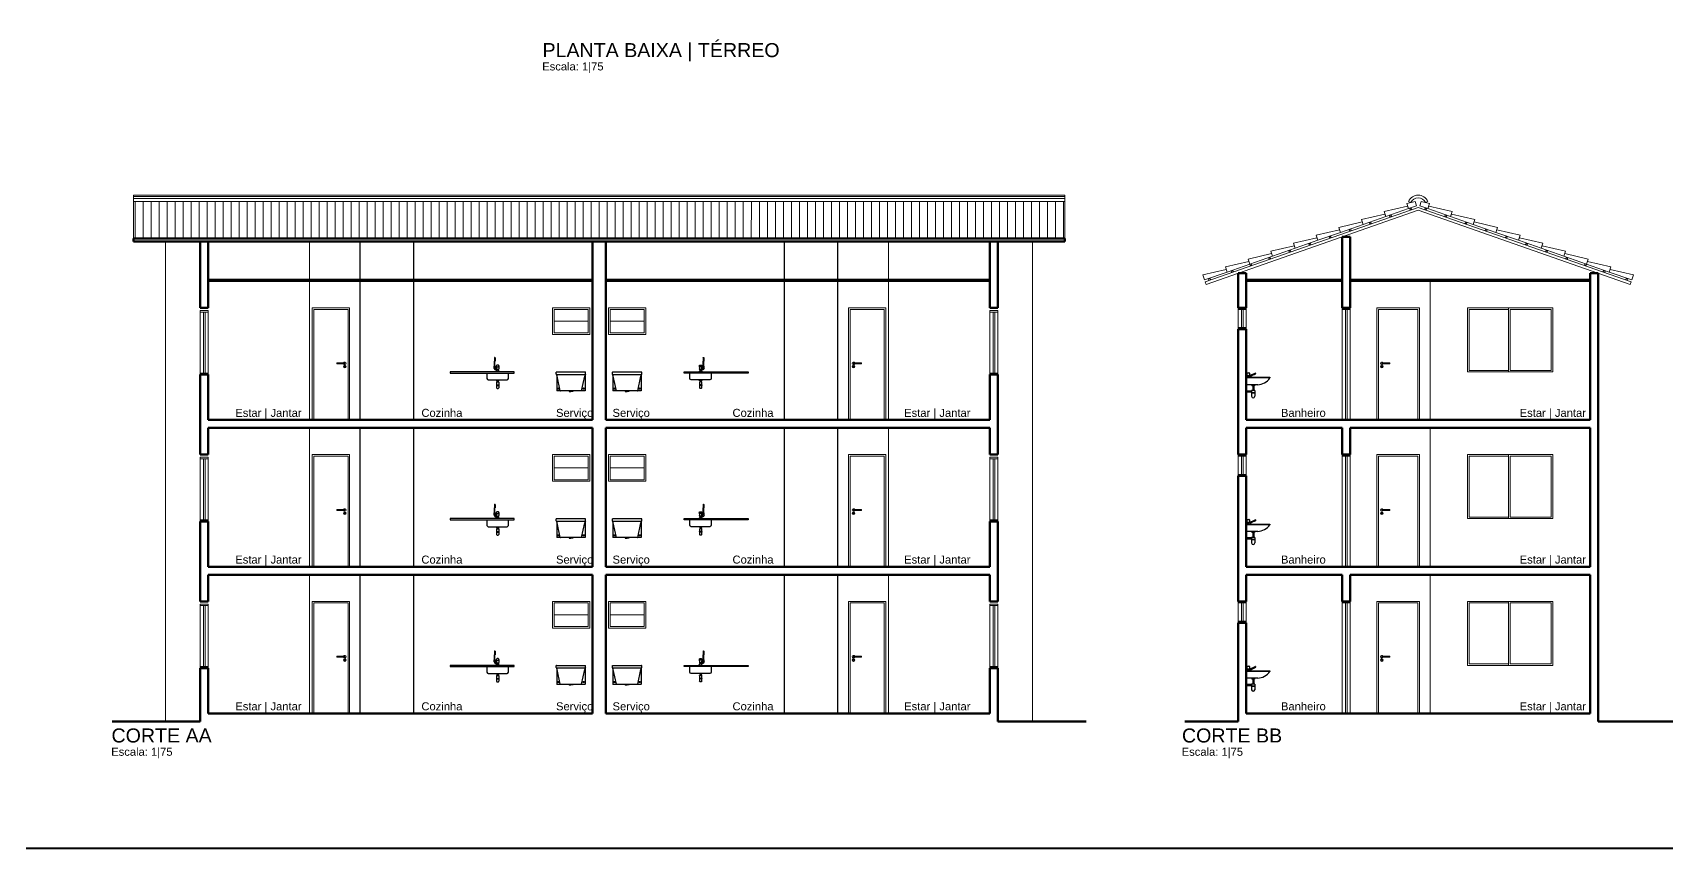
# Model space of a CAD drawing. Header units: inches. Extents: x 179598 to 179981, y 9195975 to 9196075.
# Drawn here: x 179628.18 to 179658.79, y 9196006.6 to 9196021.89 of the extents above; entities that cross this region are included whole.
import ezdxf

# ---------------------------------------------------------------- set-up
doc = ezdxf.new("R2010")
doc.units = ezdxf.units.IN
doc.header["$LTSCALE"] = 0.05
doc.header["$MEASUREMENT"] = 0
for name, color, linetype, lineweight in [('ESQUADRIA', 7, 'Continuous', 5), ('HACHURA', 7, 'Continuous', 0), ('PAREDE', 7, 'Continuous', 50), ('TELHADO', 7, 'Continuous', 5)]:
    doc.layers.add(name, color=color, linetype=linetype, lineweight=lineweight)
doc.layers.add('LAYOUT_A. MOLHADAS', color=7, linetype='Continuous')
doc.layers.add('TEXTO', color=250, linetype='Continuous')
doc.styles.add('R_140_1-75', font='swissl.ttf', dxfattribs={"height": 0.263})
doc.styles.add('R_60_1-100', font='swissl.ttf', dxfattribs={"height": 0.15})
doc.styles.add('R_80_1-75', font='swissl.ttf', dxfattribs={"height": 0.15})

# ---------------------------------------------------------------- blocks, each defined once
blk = doc.blocks.new('A$C4EAF2C15')
at = {"layer": 'ESQUADRIA'}
for points in [[(0.15, 1.2), (0.15, 1.17), (0, 1.17), (0, 1.2)], [(0.15, 0.03), (0.15, 1.17), (0, 1.17), (0, 0.03)], [(0.092, 1.17), (0.092, 0.03), (0.062, 0.03), (0.062, 1.17)], [(0.15, 0.03), (0.15, 0), (0, 0), (0, 0.03)]]:
    blk.add_lwpolyline(points, close=True, dxfattribs=at)
blk = doc.blocks.new('A$C029C5CC4')
at = {"layer": 'ESQUADRIA'}
for p, q in [((0, 0.097), (0, 0.077)), ((0.15, 0.097), (0, 0.097)), ((0.15, 0.077), (0, 0.077)), ((0.15, 0.097), (0.15, 0.077))]:
    blk.add_line(p, q, dxfattribs=at)
for radius in [0.0245, 0.00677]:
    blk.add_circle((0.15, 0.025), radius, dxfattribs=at)
blk.add_arc((0.15, 0.087), 0.0245, 204.0895, 155.9105, dxfattribs=at)
blk = doc.blocks.new('A$C2AD73E0D')
at = {"layer": 'LAYOUT_A. MOLHADAS'}
for p, q in [((0, 0.325), (0, 0.361)), ((0.005, 0.366), (0.545, 0.366)), ((0.005, 0.32), (0.545, 0.32)), ((0.007, 0.314), (0.007, 0.015)), ((0.543, 0.314), (0.543, 0.015)), ((0.55, 0.325), (0.55, 0.361)), ((0.538, 0.01), (0.012, 0.01)), ((0.075, 0.014), (0.017, 0.287)), ((0.022, 0.054), (0.055, 0.054)), ((0.038, 0.07), (0.038, 0.037)), ((0.243, 0), (0.236, 0.01)), ((0.243, 0), (0.275, 0)), ((0.307, 0), (0.275, 0)), ((0.307, 0), (0.314, 0.01)), ((0.475, 0.014), (0.533, 0.287)), ((0.528, 0.054), (0.495, 0.054)), ((0.512, 0.07), (0.512, 0.037))]:
    blk.add_line(p, q, dxfattribs=at)
for centre in [(0.038, 0.054), (0.512, 0.054)]:
    blk.add_circle(centre, 0.0111, dxfattribs=at)
for centre, radius, start, end in [((0.005, 0.361), 0.00487, 90, 180), ((0.005, 0.325), 0.00487, 180, 270), ((-0.066, 0.27), 0.085, 11.9647, 37.8922), ((0.616, 0.27), 0.085, 142.1078, 168.0353), ((0.545, 0.361), 0.00487, 0, 90), ((0.545, 0.325), 0.00487, 270, 0), ((0.012, 0.015), 0.00487, 180, 270), ((0.08, 0.015), 0.00487, 191.9647, 270), ((0.47, 0.015), 0.00487, 270, 348.0353), ((0.538, 0.015), 0.00487, 270, 0)]:
    blk.add_arc(centre, radius, start, end, dxfattribs=at)
blk = doc.blocks.new('A$C2C325325')
at = {"layer": 'LAYOUT_A. MOLHADAS'}
for p, q in [((0.823, 0.38), (0.825, 0.415)), ((0.823, 0.38), (0.847, 0.38)), ((0.825, 0.415), (0.845, 0.415)), ((0.825, 0.374), (0.825, 0.38)), ((0.829, 0.572), (0.829, 0.518)), ((0.829, 0.518), (0.841, 0.518)), ((0.829, 0.515), (0.829, 0.508)), ((0.829, 0.515), (0.841, 0.515)), ((0.829, 0.508), (0.841, 0.508)), ((0.83, 0.415), (0.83, 0.508)), ((0.84, 0.415), (0.84, 0.508)), ((0.841, 0.572), (0.841, 0.518)), ((0.841, 0.515), (0.841, 0.508)), ((0.847, 0.38), (0.845, 0.415)), ((0.855, 0.308), (0.875, 0.328)), ((0.86, 0.365), (0.87, 0.365)), ((0.86, 0.345), (0.866, 0.345)), ((0.865, 0.421), (0.87, 0.365)), ((0.875, 0.344), (0.875, 0.328)), ((0.875, 0.328), (0.906, 0.328)), ((0.906, 0.35), (0.906, 0.328)), ((0.926, 0.308), (0.906, 0.328)), ((0.915, 0.421), (0.91, 0.365)), ((0.69, 0.288), (0.69, 0.183)), ((0.715, 0.158), (1.065, 0.158)), ((0.86, 0.158), (0.92, 0.158)), ((0.861, 0.15), (0.861, 0.158)), ((0.861, 0.15), (0.919, 0.15)), ((0.867, 0.064), (0.867, 0.056)), ((0.868, 0.065), (0.911, 0.065)), ((0.868, 0.055), (0.911, 0.055)), ((0.87, 0.115), (0.87, 0.065)), ((0.87, 0.055), (0.87, 0.01)), ((0.875, 0.15), (0.875, 0.145)), ((0.875, 0.145), (0.905, 0.145)), ((0.875, 0.125), (0.905, 0.125)), ((0.875, 0.125), (0.875, 0.12)), ((0.875, 0.12), (0.905, 0.12)), ((0.88, 0.145), (0.88, 0.125)), ((0.9, 0.145), (0.9, 0.125)), ((0.905, 0.15), (0.905, 0.145)), ((0.905, 0.125), (0.905, 0.12)), ((0.91, 0.115), (0.91, 0.065)), ((0.91, 0.055), (0.91, 0.01)), ((0.912, 0.064), (0.912, 0.056)), ((0.919, 0.15), (0.919, 0.158)), ((1.09, 0.183), (1.09, 0.288)), ((0.88, 0), (0.9, 0))]:
    blk.add_line(p, q, dxfattribs=at)
for points in [[(0, 0.308), (0, 0.288), (1.2, 0.288), (1.2, 0.308)], [(0.915, 0.421), (0.913, 0.427), (0.908, 0.433), (0.9, 0.436), (0.89, 0.438), (0.88, 0.436), (0.872, 0.433), (0.867, 0.427), (0.865, 0.421), (0.867, 0.414), (0.872, 0.409), (0.88, 0.405), (0.89, 0.404), (0.9, 0.405), (0.908, 0.409), (0.913, 0.414)]]:
    blk.add_lwpolyline(points, close=True, dxfattribs=at)
blk.add_lwpolyline([(0.87, 0.365), (0.871, 0.362), (0.876, 0.359), (0.882, 0.357), (0.89, 0.356), (0.898, 0.357), (0.904, 0.359), (0.909, 0.362), (0.91, 0.365)], dxfattribs=at)
for centre, radius, start, end in [((0.855, 0.374), 0.03, 180, 280.1993), ((0.835, 0.572), 0.006, 0, 180), ((0.86, 0.38), 0.015, 182.2534, 270), ((0.866, 0.315), 0.03, 71.5901, 100.1993), ((0.89, 0.355), 0.0168, 343.003, 16.997), ((0.715, 0.183), 0.025, 180, 270), ((0.868, 0.064), 0.001, 90, 180), ((0.868, 0.056), 0.001, 180, 270), ((0.875, 0.115), 0.005, 90, 180), ((0.88, 0.01), 0.01, 180, 270), ((0.9, 0.01), 0.01, 270, 0), ((0.905, 0.115), 0.005, 0, 90), ((0.911, 0.064), 0.001, 0, 90), ((0.911, 0.056), 0.001, 270, 0), ((1.065, 0.183), 0.025, 270, 0)]:
    blk.add_arc(centre, radius, start, end, dxfattribs=at)
blk = doc.blocks.new('A$C19C16383')
at = {"layer": 'ESQUADRIA'}
for points in [[(0.15, 0.5), (0.15, 0.47), (0, 0.47), (0, 0.5)], [(0.15, 0.13), (0.15, 0.47), (0, 0.47), (0, 0.13)], [(0.092, 0.47), (0.092, 0.13), (0.062, 0.13), (0.062, 0.47)], [(0.15, 0.13), (0.15, 0.1), (0, 0.1), (0, 0.13)]]:
    blk.add_lwpolyline(points, close=True, dxfattribs=at)
blk = doc.blocks.new('A$C2A936C9E')
at = {"layer": 'ESQUADRIA'}
for points in [[(0.15, 2.1), (0.15, 2.07), (0, 2.07), (0, 2.1)], [(0.15, 0), (0.15, 2.07), (0, 2.07), (0, 0)], [(0.092, 2.07), (0.092, 0), (0.062, 0), (0.062, 2.07)]]:
    blk.add_lwpolyline(points, close=True, dxfattribs=at)
blk = doc.blocks.new('A$C29692C01')
at = {"layer": 'LAYOUT_A. MOLHADAS', "color": 7}
for p, q in [((0, 0.385), (0.442, 0.385)), ((0.446, 0.372), (0, 0.372)), ((0.011, 0.462), (0.011, 0.428)), ((0.011, 0.407), (0.011, 0.391)), ((0.011, 0.391), (0.072, 0.391)), ((0.02, 0.471), (0.052, 0.471)), ((0.02, 0.419), (0.052, 0.419)), ((0.02, 0.416), (0.06, 0.416)), ((0.061, 0.462), (0.061, 0.428)), ((0.062, 0.416), (0.167, 0.464)), ((0.178, 0.454), (0.074, 0.392)), ((0.176, 0.448), (0.16, 0.439)), ((0.16, 0.439), (0.161, 0.438)), ((0.177, 0.447), (0.161, 0.438)), ((0.173, 0.462), (0.178, 0.454)), ((0.176, 0.448), (0.177, 0.447)), ((0.442, 0.385), (0.446, 0.372)), ((0.217, 0.245), (0, 0.245)), ((0, 0.15), (0.008, 0.13)), ((0.008, 0.098), (0, 0.078)), ((0.008, 0.13), (0.008, 0.098)), ((0.103, 0.125), (0.008, 0.125)), ((0.103, 0.103), (0.008, 0.103)), ((0.165, 0.095), (0.101, 0.095)), ((0.101, 0.095), (0.101, 0.09)), ((0.165, 0.09), (0.101, 0.09)), ((0.103, 0.135), (0.103, 0.095)), ((0.163, 0.135), (0.103, 0.135)), ((0.103, 0.09), (0.103, 0.03)), ((0.108, 0.245), (0.108, 0.225)), ((0.158, 0.225), (0.108, 0.225)), ((0.123, 0.225), (0.123, 0.135)), ((0.143, 0.225), (0.143, 0.135)), ((0.158, 0.245), (0.158, 0.225)), ((0.163, 0.135), (0.163, 0.095)), ((0.163, 0.09), (0.163, 0.03)), ((0.165, 0.095), (0.165, 0.09))]:
    blk.add_line(p, q, dxfattribs=at)
for centre, radius, start, end in [((0.02, 0.462), 0.009, 90, 180), ((0.02, 0.428), 0.009, 180, 270), ((0.02, 0.407), 0.009, 90, 180), ((0.052, 0.462), 0.009, 0, 90), ((0.052, 0.428), 0.009, 270, 0), ((0.06, 0.421), 0.005, 270, 294.3804), ((0.072, 0.396), 0.005, 270, 301.2309), ((0.169, 0.459), 0.005, 31.167, 114.3804), ((0.203, 0.541), 0.296, 272.5983, 325.2317), ((0.133, 0.03), 0.03, 180, 360)]:
    blk.add_arc(centre, radius, start, end, dxfattribs=at)
blk = doc.blocks.new('A$C23317589')
at = {"layer": 'TELHADO'}
for p, q in [((3.901, 1.535), (3.855, 1.556)), ((4.174, 1.535), (4.22, 1.556)), ((8.013, 0), (4.038, 1.39))]:
    blk.add_line(p, q, dxfattribs=at)
at = {"layer": 'TELHADO', "ltscale": 0.2}
for p, q in [((4.038, 1.443), (0.046, 0.047)), ((4.038, 1.39), (0.063, 0)), ((3.398, 1.367), (3.431, 1.273)), ((3.823, 1.516), (3.856, 1.422)), ((4.038, 1.443), (8.029, 0.047)), ((4.252, 1.516), (4.219, 1.422)), ((4.677, 1.367), (4.644, 1.273)), ((2.124, 0.922), (2.157, 0.828)), ((2.549, 1.07), (2.582, 0.976)), ((2.973, 1.219), (3.007, 1.125)), ((5.102, 1.219), (5.069, 1.125)), ((5.527, 1.07), (5.494, 0.976)), ((5.951, 0.922), (5.918, 0.828)), ((1.274, 0.625), (1.307, 0.531)), ((1.699, 0.773), (1.732, 0.679)), ((6.376, 0.773), (6.343, 0.679)), ((6.801, 0.625), (6.768, 0.531)), ((0.866, 0.429), (0.425, 0.328)), ((0.425, 0.328), (0.458, 0.233)), ((0.883, 0.382), (0.458, 0.233)), ((1.291, 0.578), (0.85, 0.476)), ((0.85, 0.476), (0.883, 0.382)), ((1.307, 0.531), (0.883, 0.382)), ((1.291, 0.578), (1.307, 0.531)), ((6.785, 0.578), (6.768, 0.531)), ((6.768, 0.531), (7.193, 0.382)), ((6.785, 0.578), (7.226, 0.476)), ((7.226, 0.476), (7.193, 0.382)), ((7.193, 0.382), (7.618, 0.233)), ((7.209, 0.429), (7.651, 0.328)), ((7.651, 0.328), (7.618, 0.233)), ((0.441, 0.281), (0, 0.179)), ((0, 0.179), (0.033, 0.085)), ((0.458, 0.233), (0.033, 0.085)), ((0.046, 0.047), (0.063, 0)), ((7.618, 0.233), (8.042, 0.085)), ((7.634, 0.281), (8.075, 0.179)), ((8.029, 0.047), (8.013, 0)), ((8.075, 0.179), (8.042, 0.085))]:
    blk.add_line(p, q, dxfattribs=at)
for points in [[(4.008, 1.475), (3.981, 1.552), (3.823, 1.516), (3.856, 1.422)], [(4.067, 1.475), (4.095, 1.552), (4.252, 1.516), (4.219, 1.422)], [(3.431, 1.273), (3.415, 1.32), (2.973, 1.219), (3.007, 1.125)], [(3.856, 1.422), (3.84, 1.469), (3.398, 1.367), (3.431, 1.273)], [(4.219, 1.422), (4.236, 1.469), (4.677, 1.367), (4.644, 1.273)], [(4.644, 1.273), (4.661, 1.32), (5.102, 1.219), (5.069, 1.125)], [(2.582, 0.976), (2.565, 1.023), (2.124, 0.922), (2.157, 0.828)], [(3.007, 1.125), (2.99, 1.172), (2.549, 1.07), (2.582, 0.976)], [(5.069, 1.125), (5.085, 1.172), (5.527, 1.07), (5.494, 0.976)], [(5.494, 0.976), (5.51, 1.023), (5.951, 0.922), (5.918, 0.828)], [(1.732, 0.679), (1.716, 0.726), (1.274, 0.625), (1.307, 0.531)], [(2.157, 0.828), (2.14, 0.875), (1.699, 0.773), (1.732, 0.679)], [(5.918, 0.828), (5.935, 0.875), (6.376, 0.773), (6.343, 0.679)], [(6.343, 0.679), (6.36, 0.726), (6.801, 0.625), (6.768, 0.531)]]:
    blk.add_lwpolyline(points, close=True, dxfattribs=at)
for points in [[(3.53, 1.297), (3.537, 1.278), (3.508, 1.268), (3.502, 1.287), (3.53, 1.297)], [(3.908, 1.429), (3.914, 1.41), (3.886, 1.4), (3.879, 1.419), (3.908, 1.429)], [(4.168, 1.429), (4.161, 1.41), (4.19, 1.4), (4.196, 1.419), (4.168, 1.429)], [(4.545, 1.297), (4.539, 1.278), (4.567, 1.268), (4.574, 1.287), (4.545, 1.297)], [(2.775, 1.033), (2.781, 1.014), (2.753, 1.004), (2.747, 1.023), (2.775, 1.033)], [(3.152, 1.165), (3.159, 1.146), (3.131, 1.136), (3.124, 1.155), (3.152, 1.165)], [(4.923, 1.165), (4.916, 1.146), (4.945, 1.136), (4.951, 1.155), (4.923, 1.165)], [(5.301, 1.033), (5.294, 1.014), (5.322, 1.004), (5.329, 1.023), (5.301, 1.033)], [(1.642, 0.637), (1.649, 0.618), (1.62, 0.608), (1.614, 0.627), (1.642, 0.637)], [(2.02, 0.769), (2.026, 0.75), (1.998, 0.74), (1.991, 0.759), (2.02, 0.769)], [(2.397, 0.901), (2.404, 0.882), (2.376, 0.872), (2.369, 0.891), (2.397, 0.901)], [(5.678, 0.901), (5.672, 0.882), (5.7, 0.872), (5.706, 0.891), (5.678, 0.901)], [(6.056, 0.769), (6.049, 0.75), (6.077, 0.74), (6.084, 0.759), (6.056, 0.769)], [(6.433, 0.637), (6.427, 0.618), (6.455, 0.608), (6.462, 0.627), (6.433, 0.637)], [(0.914, 0.382), (0.921, 0.364), (0.892, 0.354), (0.886, 0.373), (0.914, 0.382)], [(1.265, 0.505), (1.271, 0.486), (1.243, 0.476), (1.236, 0.495), (1.265, 0.505)], [(6.811, 0.505), (6.804, 0.486), (6.833, 0.476), (6.839, 0.495), (6.811, 0.505)], [(7.161, 0.382), (7.155, 0.364), (7.183, 0.354), (7.19, 0.373), (7.161, 0.382)], [(0.139, 0.111), (0.146, 0.093), (0.117, 0.083), (0.111, 0.102), (0.139, 0.111)], [(0.564, 0.26), (0.57, 0.241), (0.542, 0.231), (0.536, 0.25), (0.564, 0.26)], [(7.512, 0.26), (7.505, 0.241), (7.533, 0.231), (7.54, 0.25), (7.512, 0.26)], [(7.936, 0.111), (7.93, 0.093), (7.958, 0.083), (7.965, 0.102), (7.936, 0.111)]]:
    blk.add_lwpolyline(points, dxfattribs=at)
at = {"layer": 'TELHADO'}
for radius, start, end in [(0.2, 24.2917, 155.7083), (0.15, 24.2916, 155.7084)]:
    blk.add_arc((4.038, 1.473), radius, start, end, dxfattribs=at)

msp = doc.modelspace()

# ---------------------------------------------------------------- hatches: boundary and pattern name
at = {"layer": 'HACHURA'}
h = msp.add_hatch(dxfattribs=at)
h.set_pattern_fill('_USER', color=256, scale=0.15, angle=90, pattern_type=0)
h.set_pattern_definition([(90, (-114.75334, -15.5591), (-0.15, 9e-18), [])])
h.paths.add_polyline_path([(179647.519, 9196018.031), (179647.519, 9196018.729), (179630.069, 9196018.729), (179630.069, 9196018.031)])

# ---------------------------------------------------------------- linework, layer by layer
at = {"color": 102, "lineweight": 40}
msp.add_lwpolyline([(179604.631, 9196046.38), (179691.875, 9196046.38), (179691.875, 9196006.604), (179604.631, 9196006.604)], close=True, dxfattribs=at)
at = {"layer": 'ESQUADRIA'}
for p, q in [((179633.419, 9196016.733), (179633.419, 9196014.633)), ((179633.419, 9196016.733), (179634.119, 9196016.733)), ((179633.449, 9196016.703), (179633.449, 9196014.633)), ((179633.449, 9196016.703), (179634.089, 9196016.703)), ((179634.089, 9196016.703), (179634.089, 9196014.633)), ((179634.119, 9196016.733), (179634.119, 9196014.633)), ((179643.469, 9196016.733), (179643.469, 9196014.633)), ((179643.469, 9196016.733), (179644.169, 9196016.733)), ((179643.499, 9196016.703), (179643.499, 9196014.633)), ((179643.499, 9196016.703), (179644.139, 9196016.703)), ((179644.139, 9196016.703), (179644.139, 9196014.633)), ((179644.169, 9196016.733), (179644.169, 9196014.633)), ((179653.369, 9196016.733), (179654.169, 9196016.733)), ((179653.369, 9196016.733), (179653.369, 9196014.633)), ((179653.399, 9196016.703), (179654.139, 9196016.703)), ((179653.399, 9196016.703), (179653.399, 9196014.633)), ((179654.139, 9196016.703), (179654.139, 9196014.633)), ((179654.169, 9196016.733), (179654.169, 9196014.633)), ((179655.839, 9196016.733), (179655.839, 9196015.533)), ((179655.869, 9196016.703), (179655.869, 9196015.563)), ((179637.949, 9196016.483), (179638.589, 9196016.483)), ((179638.999, 9196016.483), (179639.639, 9196016.483)), ((179633.419, 9196013.983), (179634.119, 9196013.983)), ((179633.419, 9196013.983), (179633.419, 9196011.883)), ((179633.449, 9196013.953), (179634.089, 9196013.953)), ((179633.449, 9196013.953), (179633.449, 9196011.883)), ((179634.089, 9196013.953), (179634.089, 9196011.883)), ((179634.119, 9196013.983), (179634.119, 9196011.883)), ((179643.469, 9196013.983), (179644.169, 9196013.983)), ((179643.469, 9196013.983), (179643.469, 9196011.883)), ((179643.499, 9196013.953), (179644.139, 9196013.953)), ((179643.499, 9196013.953), (179643.499, 9196011.883)), ((179644.139, 9196013.953), (179644.139, 9196011.883)), ((179644.169, 9196013.983), (179644.169, 9196011.883)), ((179653.369, 9196013.983), (179654.169, 9196013.983)), ((179653.369, 9196013.983), (179653.369, 9196011.883)), ((179653.399, 9196013.953), (179654.139, 9196013.953)), ((179653.399, 9196013.953), (179653.399, 9196011.883)), ((179654.139, 9196013.953), (179654.139, 9196011.883)), ((179654.169, 9196013.983), (179654.169, 9196011.883)), ((179655.839, 9196013.983), (179655.839, 9196012.783)), ((179655.869, 9196013.953), (179655.869, 9196012.813)), ((179637.949, 9196013.733), (179638.589, 9196013.733)), ((179638.999, 9196013.733), (179639.639, 9196013.733)), ((179633.419, 9196011.233), (179634.119, 9196011.233)), ((179633.419, 9196011.233), (179633.419, 9196009.133)), ((179633.449, 9196011.203), (179634.089, 9196011.203)), ((179633.449, 9196011.203), (179633.449, 9196009.133)), ((179634.089, 9196011.203), (179634.089, 9196009.133)), ((179634.119, 9196011.233), (179634.119, 9196009.133)), ((179643.469, 9196011.233), (179644.169, 9196011.233)), ((179643.469, 9196011.233), (179643.469, 9196009.133)), ((179643.499, 9196011.203), (179644.139, 9196011.203)), ((179643.499, 9196011.203), (179643.499, 9196009.133)), ((179644.139, 9196011.203), (179644.139, 9196009.133)), ((179644.169, 9196011.233), (179644.169, 9196009.133)), ((179653.369, 9196011.233), (179654.169, 9196011.233)), ((179653.369, 9196011.233), (179653.369, 9196009.133)), ((179653.399, 9196011.203), (179654.139, 9196011.203)), ((179653.399, 9196011.203), (179653.399, 9196009.133)), ((179654.139, 9196011.203), (179654.139, 9196009.133)), ((179654.169, 9196011.233), (179654.169, 9196009.133)), ((179655.839, 9196011.233), (179655.839, 9196010.033)), ((179655.869, 9196011.203), (179655.869, 9196010.063)), ((179637.949, 9196010.983), (179638.589, 9196010.983)), ((179638.999, 9196010.983), (179639.639, 9196010.983))]:
    msp.add_line(p, q, dxfattribs=at)
for points in [[(179638.619, 9196016.733), (179637.919, 9196016.733), (179637.919, 9196016.233), (179638.619, 9196016.233)], [(179638.589, 9196016.703), (179637.949, 9196016.703), (179637.949, 9196016.263), (179638.589, 9196016.263)], [(179639.669, 9196016.733), (179638.969, 9196016.733), (179638.969, 9196016.233), (179639.669, 9196016.233)], [(179639.639, 9196016.703), (179638.999, 9196016.703), (179638.999, 9196016.263), (179639.639, 9196016.263)], [(179656.669, 9196016.733), (179655.069, 9196016.733), (179655.069, 9196015.533), (179656.669, 9196015.533)], [(179638.619, 9196013.983), (179637.919, 9196013.983), (179637.919, 9196013.483), (179638.619, 9196013.483)], [(179638.589, 9196013.953), (179637.949, 9196013.953), (179637.949, 9196013.513), (179638.589, 9196013.513)], [(179639.669, 9196013.983), (179638.969, 9196013.983), (179638.969, 9196013.483), (179639.669, 9196013.483)], [(179639.639, 9196013.953), (179638.999, 9196013.953), (179638.999, 9196013.513), (179639.639, 9196013.513)], [(179656.669, 9196013.983), (179655.069, 9196013.983), (179655.069, 9196012.783), (179656.669, 9196012.783)], [(179638.619, 9196011.233), (179637.919, 9196011.233), (179637.919, 9196010.733), (179638.619, 9196010.733)], [(179638.589, 9196011.203), (179637.949, 9196011.203), (179637.949, 9196010.763), (179638.589, 9196010.763)], [(179639.669, 9196011.233), (179638.969, 9196011.233), (179638.969, 9196010.733), (179639.669, 9196010.733)], [(179639.639, 9196011.203), (179638.999, 9196011.203), (179638.999, 9196010.763), (179639.639, 9196010.763)], [(179656.669, 9196011.233), (179655.069, 9196011.233), (179655.069, 9196010.033), (179656.669, 9196010.033)]]:
    msp.add_lwpolyline(points, close=True, dxfattribs=at)
for points in [[(179655.839, 9196016.703), (179655.099, 9196016.703), (179655.099, 9196015.563), (179655.839, 9196015.563)], [(179655.869, 9196015.563), (179656.639, 9196015.563), (179656.639, 9196016.703), (179655.869, 9196016.703)], [(179655.839, 9196013.953), (179655.099, 9196013.953), (179655.099, 9196012.813), (179655.839, 9196012.813)], [(179655.869, 9196012.813), (179656.639, 9196012.813), (179656.639, 9196013.953), (179655.869, 9196013.953)], [(179655.839, 9196011.203), (179655.099, 9196011.203), (179655.099, 9196010.063), (179655.839, 9196010.063)], [(179655.869, 9196010.063), (179656.639, 9196010.063), (179656.639, 9196011.203), (179655.869, 9196011.203)]]:
    msp.add_lwpolyline(points, dxfattribs=at)
at = {"layer": 'PAREDE', "lineweight": 20}
for p, q in [((179647.519, 9196018.846), (179630.069, 9196018.846)), ((179630.069, 9196018.031), (179630.069, 9196018.846)), ((179647.519, 9196018.821), (179630.069, 9196018.821)), ((179647.519, 9196018.781), (179630.069, 9196018.781)), ((179647.519, 9196018.031), (179647.519, 9196018.846)), ((179647.519, 9196018.729), (179630.069, 9196018.729)), ((179630.669, 9196008.983), (179630.669, 9196017.978)), ((179646.919, 9196008.983), (179646.919, 9196017.978)), ((179654.369, 9196017.233), (179654.369, 9196014.633)), ((179654.369, 9196014.483), (179654.369, 9196011.883)), ((179654.369, 9196011.733), (179654.369, 9196009.133))]:
    msp.add_line(p, q, dxfattribs=at)
at = {"layer": 'PAREDE'}
for p, q in [((179647.519, 9196018.031), (179630.069, 9196018.031)), ((179630.069, 9196018.031), (179630.069, 9196017.978)), ((179647.519, 9196017.978), (179630.069, 9196017.978)), ((179631.319, 9196016.733), (179631.319, 9196017.978)), ((179631.469, 9196016.733), (179631.469, 9196017.978)), ((179638.669, 9196014.633), (179638.669, 9196017.978)), ((179638.919, 9196014.633), (179638.919, 9196017.978)), ((179646.119, 9196016.733), (179646.119, 9196017.978)), ((179646.269, 9196016.733), (179646.269, 9196017.978)), ((179647.519, 9196018.031), (179647.519, 9196017.978)), ((179652.719, 9196016.733), (179652.719, 9196018.065)), ((179652.719, 9196018.065), (179652.869, 9196018.065)), ((179652.869, 9196016.733), (179652.869, 9196018.065)), ((179650.769, 9196016.733), (179650.769, 9196017.383)), ((179650.769, 9196017.383), (179650.919, 9196017.383)), ((179650.919, 9196016.733), (179650.919, 9196017.383)), ((179657.369, 9196014.633), (179657.369, 9196017.383)), ((179657.369, 9196017.383), (179657.519, 9196017.383)), ((179657.519, 9196008.983), (179657.519, 9196017.383)), ((179631.319, 9196016.733), (179631.469, 9196016.733)), ((179646.119, 9196016.733), (179646.269, 9196016.733)), ((179650.769, 9196016.733), (179650.919, 9196016.733)), ((179652.719, 9196016.733), (179652.869, 9196016.733)), ((179650.769, 9196013.983), (179650.769, 9196016.333)), ((179650.769, 9196016.333), (179650.919, 9196016.333)), ((179650.919, 9196014.633), (179650.919, 9196016.333)), ((179631.319, 9196013.983), (179631.319, 9196015.483)), ((179631.319, 9196015.483), (179631.469, 9196015.483)), ((179631.469, 9196014.633), (179631.469, 9196015.483)), ((179646.119, 9196014.633), (179646.119, 9196015.483)), ((179646.119, 9196015.483), (179646.269, 9196015.483)), ((179646.269, 9196013.983), (179646.269, 9196015.483)), ((179638.669, 9196014.633), (179631.469, 9196014.633)), ((179631.469, 9196013.983), (179631.469, 9196014.483)), ((179638.669, 9196014.483), (179631.469, 9196014.483)), ((179638.669, 9196011.883), (179638.669, 9196014.483)), ((179646.119, 9196014.633), (179638.919, 9196014.633)), ((179646.119, 9196014.483), (179638.919, 9196014.483)), ((179638.919, 9196011.883), (179638.919, 9196014.483)), ((179646.119, 9196013.983), (179646.119, 9196014.483)), ((179646.119, 9196013.983), (179646.119, 9196014.483)), ((179650.919, 9196014.633), (179657.369, 9196014.633)), ((179650.919, 9196013.983), (179650.919, 9196014.483)), ((179650.919, 9196014.483), (179652.719, 9196014.483)), ((179652.719, 9196013.983), (179652.719, 9196014.483)), ((179652.869, 9196013.983), (179652.869, 9196014.483)), ((179652.869, 9196014.483), (179657.369, 9196014.483)), ((179657.369, 9196011.883), (179657.369, 9196014.483)), ((179631.319, 9196013.983), (179631.469, 9196013.983)), ((179646.119, 9196013.983), (179646.269, 9196013.983)), ((179650.769, 9196013.983), (179650.919, 9196013.983)), ((179652.719, 9196013.983), (179652.869, 9196013.983)), ((179650.769, 9196011.233), (179650.769, 9196013.583)), ((179650.769, 9196013.583), (179650.919, 9196013.583)), ((179650.919, 9196011.883), (179650.919, 9196013.583)), ((179631.319, 9196011.233), (179631.319, 9196012.733)), ((179631.319, 9196012.733), (179631.469, 9196012.733)), ((179631.469, 9196011.883), (179631.469, 9196012.733)), ((179646.119, 9196011.883), (179646.119, 9196012.733)), ((179646.119, 9196012.733), (179646.269, 9196012.733)), ((179646.269, 9196011.233), (179646.269, 9196012.733)), ((179638.669, 9196011.883), (179631.469, 9196011.883)), ((179631.469, 9196011.233), (179631.469, 9196011.733)), ((179638.669, 9196011.733), (179631.469, 9196011.733)), ((179638.669, 9196009.133), (179638.669, 9196011.733)), ((179646.119, 9196011.883), (179638.919, 9196011.883)), ((179638.919, 9196009.133), (179638.919, 9196011.733)), ((179646.119, 9196011.733), (179638.919, 9196011.733)), ((179646.119, 9196011.233), (179646.119, 9196011.733)), ((179650.919, 9196011.883), (179657.369, 9196011.883)), ((179650.919, 9196011.233), (179650.919, 9196011.733)), ((179650.919, 9196011.733), (179652.719, 9196011.733)), ((179652.719, 9196011.233), (179652.719, 9196011.733)), ((179652.869, 9196011.233), (179652.869, 9196011.733)), ((179652.869, 9196011.733), (179657.369, 9196011.733)), ((179657.369, 9196009.133), (179657.369, 9196011.733)), ((179631.319, 9196011.233), (179631.469, 9196011.233)), ((179646.119, 9196011.233), (179646.269, 9196011.233)), ((179650.769, 9196011.233), (179650.919, 9196011.233)), ((179652.719, 9196011.233), (179652.869, 9196011.233)), ((179650.769, 9196008.983), (179650.769, 9196010.833)), ((179650.769, 9196010.833), (179650.919, 9196010.833)), ((179650.919, 9196009.133), (179650.919, 9196010.833)), ((179631.319, 9196009.983), (179631.469, 9196009.983)), ((179631.319, 9196008.983), (179631.319, 9196009.983)), ((179631.469, 9196009.133), (179631.469, 9196009.983)), ((179646.119, 9196009.983), (179646.269, 9196009.983)), ((179646.119, 9196009.133), (179646.119, 9196009.983)), ((179646.269, 9196008.983), (179646.269, 9196009.983)), ((179631.319, 9196008.983), (179629.669, 9196008.983)), ((179631.469, 9196009.133), (179638.669, 9196009.133)), ((179638.919, 9196009.133), (179646.119, 9196009.133)), ((179646.269, 9196008.983), (179647.919, 9196008.983)), ((179650.769, 9196008.983), (179649.769, 9196008.983)), ((179650.919, 9196009.133), (179657.369, 9196009.133)), ((179657.519, 9196008.983), (179660.069, 9196008.983))]:
    msp.add_line(p, q, dxfattribs=at)
at = {"layer": 'PAREDE', "lineweight": 15}
for p, q in [((179633.369, 9196017.263), (179633.369, 9196017.978)), ((179644.219, 9196017.263), (179644.219, 9196017.978)), ((179633.369, 9196014.633), (179633.369, 9196017.233)), ((179644.219, 9196014.633), (179644.219, 9196017.233)), ((179633.369, 9196011.883), (179633.369, 9196014.483)), ((179644.219, 9196011.883), (179644.219, 9196014.483)), ((179633.369, 9196009.133), (179633.369, 9196011.733)), ((179644.219, 9196009.133), (179644.219, 9196011.733))]:
    msp.add_line(p, q, dxfattribs=at)
at = {"layer": 'PAREDE', "lineweight": 30}
for p, q in [((179634.319, 9196017.263), (179634.319, 9196017.978)), ((179635.319, 9196017.263), (179635.319, 9196017.978)), ((179642.269, 9196017.263), (179642.269, 9196017.978)), ((179643.269, 9196017.263), (179643.269, 9196017.978)), ((179634.319, 9196014.633), (179634.319, 9196017.233)), ((179635.319, 9196014.633), (179635.319, 9196017.233)), ((179642.269, 9196014.633), (179642.269, 9196017.233)), ((179643.269, 9196014.633), (179643.269, 9196017.233)), ((179634.319, 9196011.883), (179634.319, 9196014.483)), ((179635.319, 9196011.883), (179635.319, 9196014.483)), ((179642.269, 9196011.883), (179642.269, 9196014.483)), ((179643.269, 9196011.883), (179643.269, 9196014.483)), ((179634.319, 9196009.133), (179634.319, 9196011.733)), ((179635.319, 9196009.133), (179635.319, 9196011.733)), ((179642.269, 9196009.133), (179642.269, 9196011.733)), ((179643.269, 9196009.133), (179643.269, 9196011.733))]:
    msp.add_line(p, q, dxfattribs=at)
at = {"layer": 'PAREDE', "lineweight": 35}
for p, q in [((179638.669, 9196017.263), (179631.469, 9196017.263)), ((179638.669, 9196017.233), (179631.469, 9196017.233)), ((179646.119, 9196017.263), (179638.919, 9196017.263)), ((179646.119, 9196017.233), (179638.919, 9196017.233)), ((179650.919, 9196017.263), (179652.719, 9196017.263)), ((179650.919, 9196017.233), (179652.719, 9196017.233)), ((179652.869, 9196017.263), (179657.369, 9196017.263)), ((179652.869, 9196017.233), (179657.369, 9196017.233))]:
    msp.add_line(p, q, dxfattribs=at)

# ---------------------------------------------------------------- block references
at = {"layer": 'ESQUADRIA'}
for name, p in [('A$C4EAF2C15', (179631.319, 9196015.483)), ('A$C4EAF2C15', (179646.119, 9196015.483)), ('A$C19C16383', (179650.769, 9196016.233)), ('A$C2A936C9E', (179652.719, 9196014.633)), ('A$C029C5CC4', (179633.877, 9196015.608)), ('A$C4EAF2C15', (179631.319, 9196012.733)), ('A$C4EAF2C15', (179646.119, 9196012.733)), ('A$C19C16383', (179650.769, 9196013.483)), ('A$C2A936C9E', (179652.719, 9196011.883)), ('A$C029C5CC4', (179633.877, 9196012.858)), ('A$C4EAF2C15', (179631.319, 9196009.983)), ('A$C4EAF2C15', (179646.119, 9196009.983)), ('A$C19C16383', (179650.769, 9196010.733)), ('A$C2A936C9E', (179652.719, 9196009.133)), ('A$C029C5CC4', (179633.877, 9196010.108))]:
    msp.add_blockref(name, p, dxfattribs=at)
at = {"layer": 'ESQUADRIA', "xscale": -1}
for p in [(179643.711, 9196015.608), (179653.611, 9196015.608), (179643.711, 9196012.858), (179653.611, 9196012.858), (179643.711, 9196010.108), (179653.611, 9196010.108)]:
    msp.add_blockref('A$C029C5CC4', p, dxfattribs=at)
at = {"layer": 'LAYOUT_A. MOLHADAS', "color": 7}
for name, p in [('A$C2C325325', (179636.003, 9196015.225)), ('A$C2AD73E0D', (179637.992, 9196015.167)), ('A$C2AD73E0D', (179639.042, 9196015.167)), ('A$C2C325325', (179636.003, 9196012.475)), ('A$C2AD73E0D', (179637.992, 9196012.417)), ('A$C2AD73E0D', (179639.042, 9196012.417)), ('A$C2C325325', (179636.003, 9196009.725)), ('A$C2AD73E0D', (179637.992, 9196009.667)), ('A$C2AD73E0D', (179639.042, 9196009.667))]:
    msp.add_blockref(name, p, dxfattribs=at)
at = {"layer": 'LAYOUT_A. MOLHADAS', "color": 7, "xscale": -1}
for p in [(179641.586, 9196015.225), (179641.586, 9196012.475), (179641.586, 9196009.725)]:
    msp.add_blockref('A$C2C325325', p, dxfattribs=at)
at = {"layer": 'LAYOUT_A. MOLHADAS'}
for p in [(179650.919, 9196015.048), (179650.919, 9196012.298), (179650.919, 9196009.548)]:
    msp.add_blockref('A$C29692C01', p, dxfattribs=at)
at = {"layer": 'TELHADO'}
msp.add_blockref('A$C23317589', (179650.106, 9196017.173), dxfattribs=at)

# ---------------------------------------------------------------- texts
at = {"layer": 'TEXTO'}
for s, height, style, p in [('PLANTA BAIXA | TÉRREO', 0.263, 'R_140_1-75', (179637.733, 9196021.433)), ('Escala: 1|75', 0.15, 'R_80_1-75', (179637.728, 9196021.184)), ('Estar | Jantar', 0.15, 'R_60_1-100', (179631.976, 9196014.691)), ('Cozinha', 0.15, 'R_60_1-100', (179635.464, 9196014.691)), ('Serviço', 0.15, 'R_60_1-100', (179637.987, 9196014.691)), ('Serviço', 0.15, 'R_60_1-100', (179639.046, 9196014.691)), ('Cozinha', 0.15, 'R_60_1-100', (179641.294, 9196014.691)), ('Estar | Jantar', 0.15, 'R_60_1-100', (179644.511, 9196014.691)), ('Banheiro', 0.15, 'R_60_1-100', (179651.573, 9196014.691)), ('Estar | Jantar', 0.15, 'R_60_1-100', (179656.046, 9196014.691)), ('Estar | Jantar', 0.15, 'R_60_1-100', (179631.976, 9196011.941)), ('Cozinha', 0.15, 'R_60_1-100', (179635.464, 9196011.941)), ('Serviço', 0.15, 'R_60_1-100', (179637.987, 9196011.941)), ('Serviço', 0.15, 'R_60_1-100', (179639.046, 9196011.941)), ('Cozinha', 0.15, 'R_60_1-100', (179641.294, 9196011.941)), ('Estar | Jantar', 0.15, 'R_60_1-100', (179644.511, 9196011.941)), ('Banheiro', 0.15, 'R_60_1-100', (179651.573, 9196011.941)), ('Estar | Jantar', 0.15, 'R_60_1-100', (179656.046, 9196011.941)), ('Estar | Jantar', 0.15, 'R_60_1-100', (179631.976, 9196009.191)), ('Cozinha', 0.15, 'R_60_1-100', (179635.464, 9196009.191)), ('Serviço', 0.15, 'R_60_1-100', (179637.987, 9196009.191)), ('Serviço', 0.15, 'R_60_1-100', (179639.046, 9196009.191)), ('Cozinha', 0.15, 'R_60_1-100', (179641.294, 9196009.191)), ('Estar | Jantar', 0.15, 'R_60_1-100', (179644.511, 9196009.191)), ('Banheiro', 0.15, 'R_60_1-100', (179651.573, 9196009.191)), ('Estar | Jantar', 0.15, 'R_60_1-100', (179656.046, 9196009.191)), ('CORTE AA', 0.263, 'R_140_1-75', (179629.656, 9196008.588)), ('CORTE BB', 0.263, 'R_140_1-75', (179649.717, 9196008.588)), ('Escala: 1|75', 0.15, 'R_80_1-75', (179629.651, 9196008.339)), ('Escala: 1|75', 0.15, 'R_80_1-75', (179649.712, 9196008.339))]:
    msp.add_text(s, height=height, dxfattribs=dict(at, style=style)).set_placement(p)

doc.saveas('drawing.dxf')
